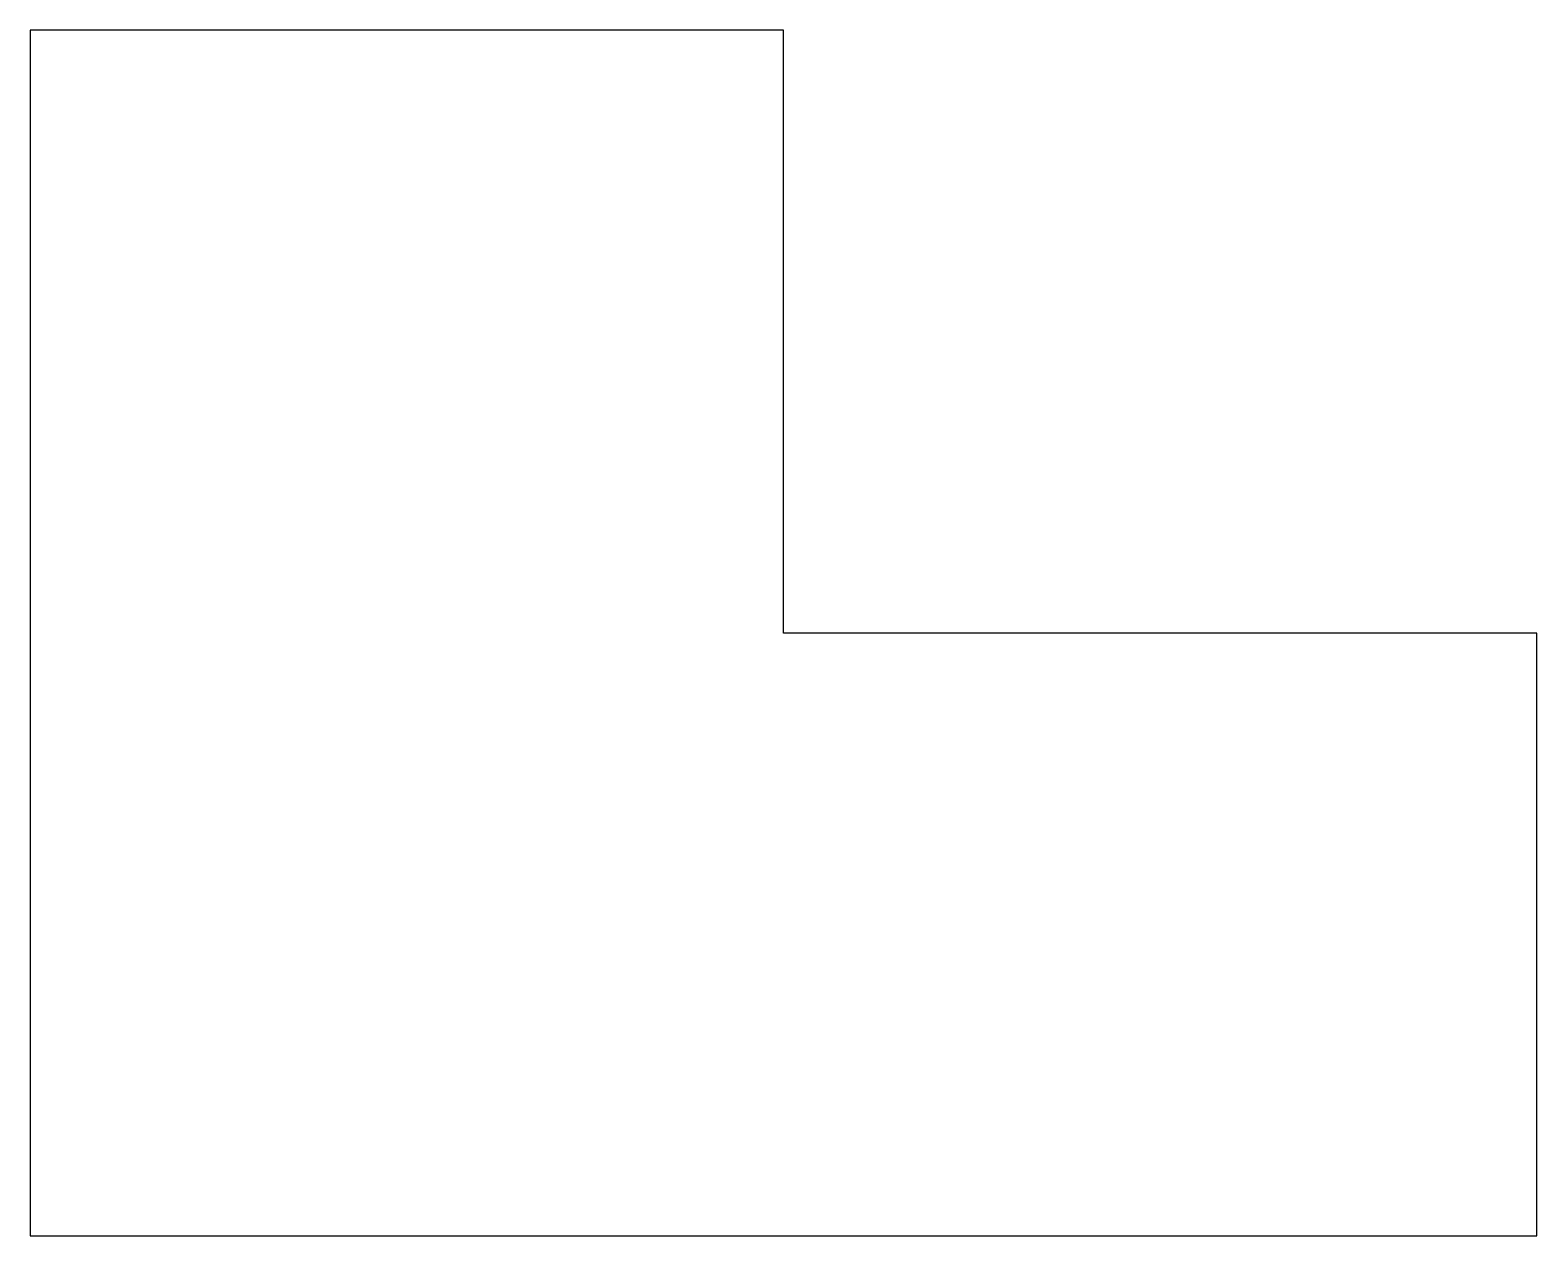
# Model space of a CAD drawing. Header units: metres. Extents: x 0 to 10000, y 0 to 8000.
import ezdxf

# ---------------------------------------------------------------- set-up
doc = ezdxf.new("R2010")
doc.units = ezdxf.units.M
doc.layers.add('WALLS', color=7, linetype='Continuous')

msp = doc.modelspace()

# ---------------------------------------------------------------- linework, layer by layer
at = {"layer": 'WALLS'}
for p, q in [((5000, 8000), (0, 8000)), ((0, 8000), (0, 0)), ((5000, 4000), (5000, 8000)), ((10000, 4000), (5000, 4000)), ((10000, 0), (10000, 4000)), ((0, 0), (10000, 0))]:
    msp.add_line(p, q, dxfattribs=at)

doc.saveas('drawing.dxf')
